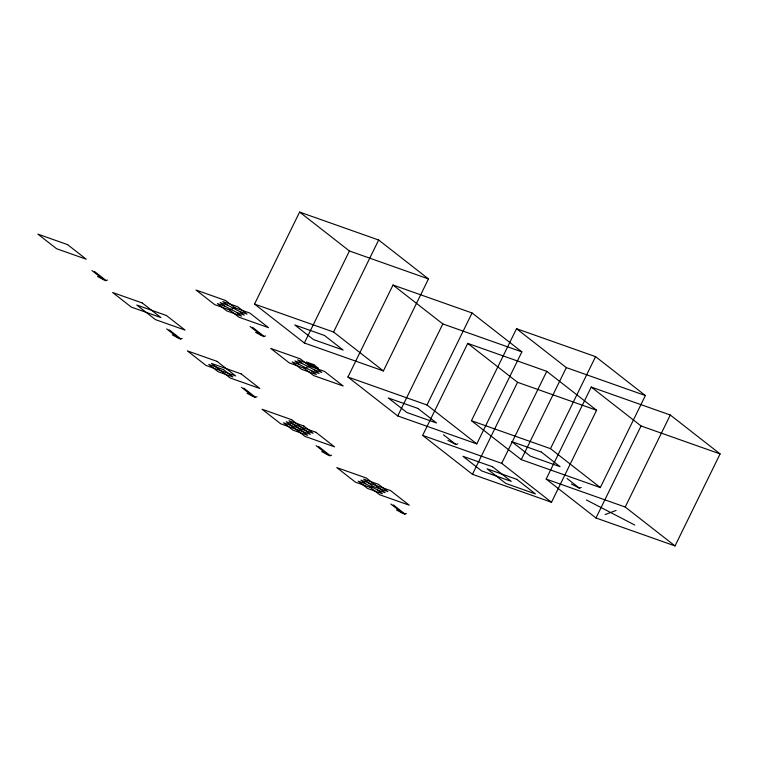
<?xml version="1.0" encoding="UTF-8"?>
<svg xmlns="http://www.w3.org/2000/svg" width="758" height="758" viewBox="0 0 758 758"><rect width="100%" height="100%" fill="white"/><g stroke="black" fill="none" stroke-linecap="round" stroke-linejoin="round"><path stroke-width="1.14" d="M254.536 304.081L299.609 212.069L378.659 240.011L428.469 278.925L383.396 370.937L304.346 342.986L254.536 304.081L333.586 332.032L383.396 370.937M304.346 342.986L349.429 250.974L299.609 212.069M333.586 332.032L378.659 240.011M347.931 377.039L393.014 285.027L472.054 312.969L521.874 351.883L476.791 443.894L397.742 415.943L347.931 377.039L426.981 404.99L476.791 443.894M397.742 415.943L442.824 323.931L393.014 285.027M426.981 404.99L472.054 312.969M422.651 435.405L467.733 343.393L546.774 371.335L596.593 410.249L551.511 502.26L472.461 474.309L422.651 435.405L501.701 463.356L551.511 502.26M471.448 420.709L516.52 328.697L595.57 356.648L645.38 395.553L600.308 487.565L521.258 459.623L471.448 420.709L550.488 448.66L600.308 487.565M472.461 474.309L517.543 382.297L467.733 343.393M501.701 463.356L546.774 371.335M521.258 459.623L566.33 367.602L516.52 328.697M550.488 448.66L595.57 356.648M546.167 479.075L591.24 387.063L670.29 415.014L720.1 453.919L675.027 545.931L595.977 517.989L546.167 479.075L625.208 507.026L675.027 545.931M595.977 517.989L641.05 425.968L591.24 387.063M625.208 507.026L670.29 415.014M107.475 280.034L105.646 280.716L97.593 276.537M229.494 309.87L234.98 307.814L249.799 313.054L268.474 327.646L238.836 317.166L229.494 309.87L214.675 304.621L195.99 290.03L225.638 300.519L234.98 307.814M182.195 338.4L180.366 339.082L172.312 334.903M265.565 335.936L263.746 336.618L255.692 332.44M304.214 368.236L309.7 366.18L324.519 371.42L343.194 386.011L313.556 375.532L304.214 368.236L289.395 362.987L270.71 348.396L300.358 358.885L309.7 366.18M256.915 396.766L255.086 397.448L247.032 393.269M331.634 455.132L329.806 455.814L321.752 451.635M447.893 440.332L455.946 444.51L457.775 443.828M377.683 490.047L382.354 493.695L367.535 488.455L358.193 481.159L365.602 483.784L377.683 490.047L385.102 492.672L366.417 478.08L336.779 467.601L355.455 482.192L370.274 487.432L373.021 486.399L387.84 491.639L378.498 484.343L363.679 479.103L373.021 486.399M406.354 513.498L404.526 514.18L396.472 510.001M571.409 484.002L579.463 488.19L581.291 487.498M605.111 514.559L616.074 510.447M349.429 250.974L428.469 278.925M442.824 323.931L521.874 351.883M566.33 367.602L645.38 395.553M517.543 382.297L596.593 410.249M641.05 425.968L720.1 453.919M227.571 305.19L220.152 302.575L224.823 306.223L236.903 312.486L244.313 315.11L239.651 311.462L227.571 305.19L222.899 301.542L237.718 306.782L247.061 314.077L239.651 311.462M224.823 306.223L217.413 303.598L226.756 310.894L241.575 316.133L236.903 312.486M302.281 363.556L294.871 360.941L299.543 364.589L311.623 370.851L319.033 373.476L314.362 369.828L302.281 363.556L297.619 359.908L312.438 365.148L321.78 372.443L314.362 369.828M299.543 364.589L292.133 361.964L301.476 369.26L316.294 374.499L311.623 370.851M586.436 499.967L634.759 525.038M567.003 478.459L579.463 488.19M443.496 434.789L455.946 444.51M252.528 327.323L264.201 336.448M250.055 326.452L261.728 335.576M94.428 271.421L106.101 280.545M169.148 329.787L180.821 338.911M243.868 388.153L255.541 397.277M318.587 446.519L330.261 455.643M393.307 504.885L404.98 514.009M365.602 483.784L360.941 480.136L390.578 490.615L409.263 505.207L379.616 494.728L370.274 487.432M91.955 270.549L103.638 279.674M166.675 328.915L178.357 338.04M241.395 387.281L253.068 396.406M316.114 445.647L327.788 454.772M390.834 504.013L402.507 513.138M67.547 244.616L37.9 234.137L56.575 248.728L86.222 259.208L67.547 244.616M324.443 335.453L294.805 324.974L313.48 339.565L343.128 350.044L324.443 335.453M142.258 302.982L112.62 292.503L131.295 307.094L160.942 317.574L142.258 302.982M313.803 364.636L306.393 362.011L311.064 365.659L318.474 368.284L313.803 364.636M166.419 315.517L136.781 305.038L155.456 319.63L185.104 330.109L166.419 315.517M417.848 408.41L388.2 397.931L406.885 412.523L436.523 423.002L417.848 408.41M541.354 452.081L511.716 441.601L530.392 456.193L560.039 466.672L541.354 452.081M216.977 361.348L187.34 350.869L206.015 365.46L235.662 375.94L216.977 361.348M241.139 373.884L211.501 363.404L230.176 377.996L259.823 388.475L241.139 373.884M223.582 369.667L208.763 364.427L218.096 371.723L232.924 376.963L223.582 369.667M492.567 466.776L462.92 456.297L481.605 470.889L511.243 481.368L492.567 466.776M516.729 479.312L487.081 468.832L505.766 483.424L535.404 493.903L516.729 479.312M291.697 419.714L262.06 409.235L280.735 423.826L310.382 434.306L291.697 419.714M303.778 425.977L288.959 420.737L307.634 435.329L292.815 430.089L283.473 422.793L313.12 433.273L303.778 425.977M315.859 432.25L286.221 421.77L304.896 436.362L334.543 446.841L315.859 432.25"/></g></svg>
